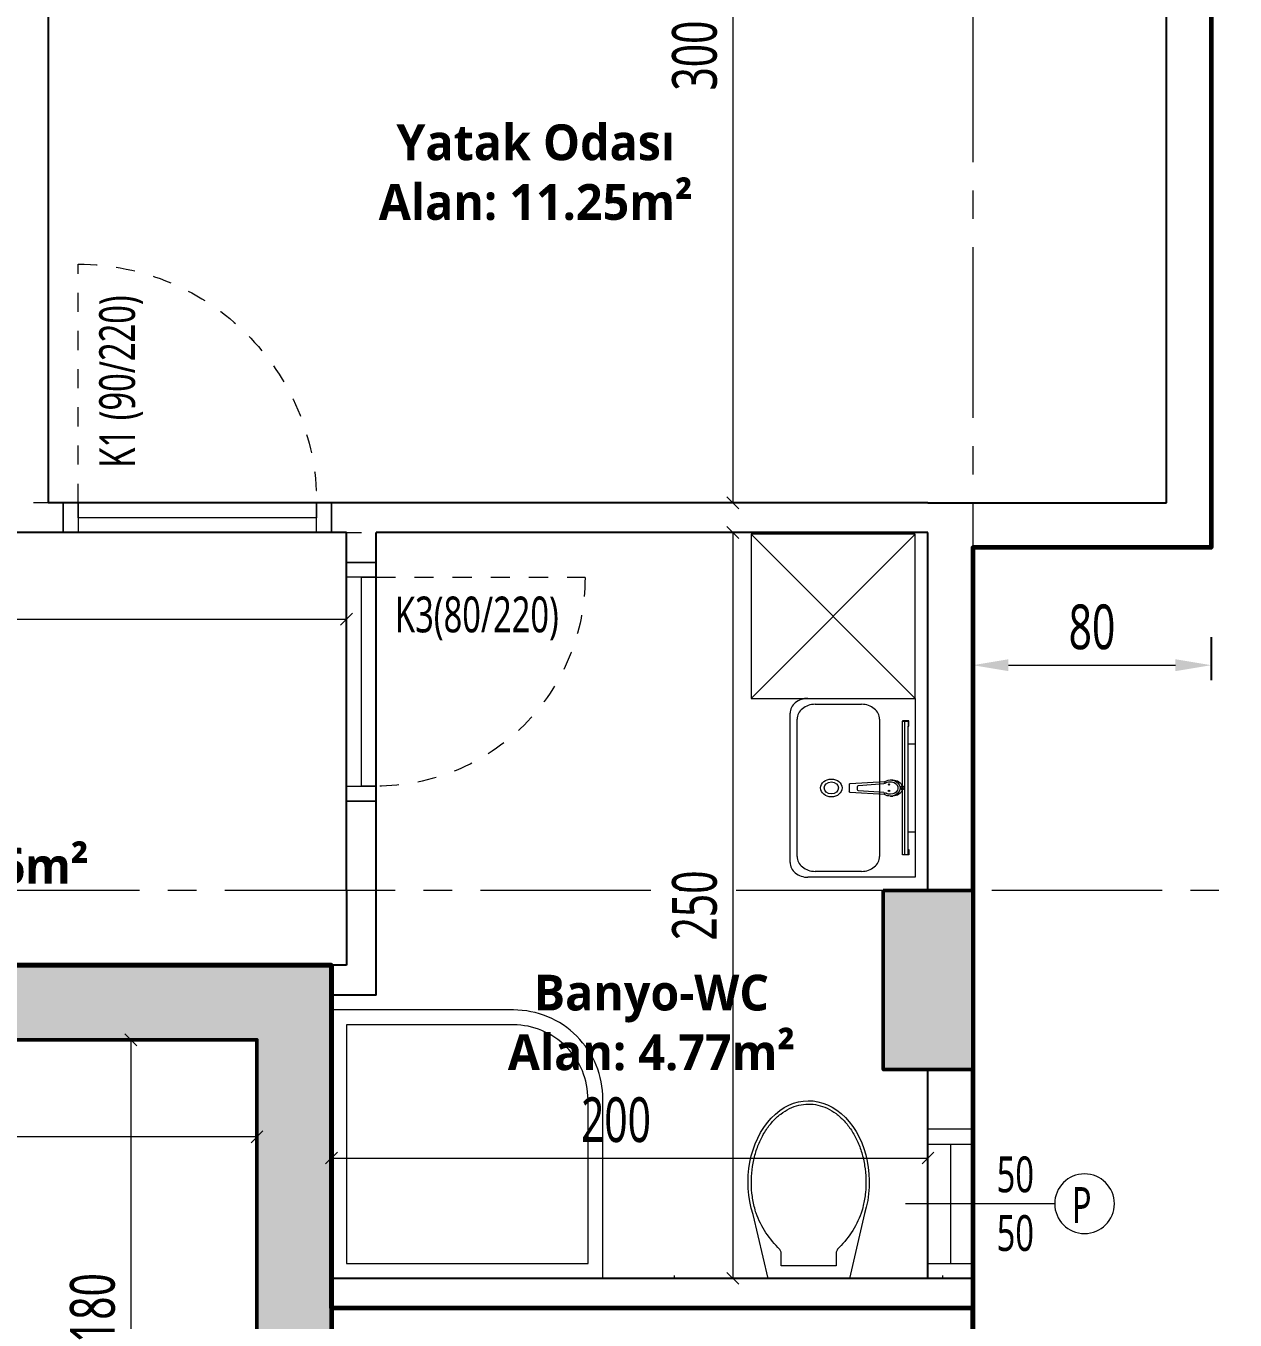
# Model space of a CAD drawing. Header units: metres. Extents: x 14968 to 56958, y -40276 to -31129.
# Drawn here: x 34019.2 to 34424.7, y -35813.9 to -35380 of the extents above; entities that cross this region are included whole.
import ezdxf
from ezdxf.enums import TextEntityAlignment as Align

# ---------------------------------------------------------------- set-up
doc = ezdxf.new("R2010")
doc.units = ezdxf.units.M
doc.linetypes.add('CENTER2', pattern=[28.575, 19.05, -3.175, 3.175, -3.175])
doc.linetypes.add('JIS_02_1.2', pattern=[64.008, 32.004, -32.004])
doc.layers.get('0').update_dxf_attribs({"lineweight": 13})
doc.layers.get('Defpoints').update_dxf_attribs({"lineweight": 9})
doc.layers.add('A AKS', color=7, linetype='CENTER2', lineweight=9, true_color=0x848484)
doc.layers.add('A ALAN BRÜT', color=5, linetype='Continuous', lineweight=60, plot=False)
doc.layers.add('A ALAN NET', color=140, linetype='Continuous', lineweight=13, plot=False)
for name, color, linetype, lineweight in [('A DUVAR', 7, 'Continuous', 25), ('A KAPI', 11, 'Continuous', 13), ('A KOLON', 1, 'Continuous', 50), ('A KOLON TARAMA', 1, 'Continuous', 15), ('A PENCERE', 140, 'Continuous', 9), ('A TEFRİŞ', 252, 'Continuous', 13), ('A YAZI', 7, 'Continuous', 13), ('A ÖLÇÜ DIŞ', 31, 'Continuous', 13), ('A ÖLÇÜ İÇ', 31, 'Continuous', 13), ('A ÖLÇÜ İÇ YATAY', 2, 'Continuous', 9)]:
    doc.layers.add(name, color=color, linetype=linetype, lineweight=lineweight)
doc.styles.add('HİB Segoe Semibold', font='')
doc.styles.add('HİB Segoe Semilight .7', font='segoeuisl.ttf', dxfattribs={"width": 0.7})
doc.styles.add('HİB Segoe Semilight .95', font='segoeuisl.ttf', dxfattribs={"width": 0.9})
doc.styles.get('HİB Segoe Semibold').set_extended_font_data('Segoe UI Semibold')
doc.dimstyles.new('HİB DIŞ', dxfattribs={"dimtxt": 15, "dimasz": 12, "dimexe": 5, "dimexo": 30, "dimgap": 5, "dimtad": 1, "dimdec": 0, "dimzin": 0, "dimdsep": 46, "dimtxsty": 'HİB Segoe Semilight .7', "dimcen": 0.09, "dimclrd": 256, "dimclre": 256, "dimclrt": 256, "dimadec": 0, "dimazin": 0, "dimtfac": 1, "dimtdec": 4, "dimtix": 1, "dimtmove": 0, "dimatfit": 3, "dimfxl": 15, "dimfxlon": 1, "dimtvp": 1, "dimtolj": 1, "dimtzin": 0, "dimlwd": -1, "dimlwe": -3, "dimarcsym": 0})
doc.dimstyles.new('HİB İÇ', dxfattribs={"dimtxt": 15, "dimasz": 18, "dimexe": 3, "dimexo": 10, "dimgap": 5, "dimtad": 1, "dimdec": 0, "dimzin": 0, "dimdsep": 46, "dimtxsty": 'HİB Segoe Semilight .7', "dimblk": 'NONE', "dimblk1": 'NONE', "dimblk2": 'NONE', "dimtsz": 2, "dimcen": 0.09, "dimclrd": 256, "dimclre": 256, "dimclrt": 256, "dimadec": 0, "dimazin": 0, "dimtfac": 1, "dimtdec": 4, "dimtix": 1, "dimtofl": 0, "dimtmove": 0, "dimatfit": 3, "dimfxl": 10, "dimfxlon": 1, "dimtvp": 1, "dimtolj": 1, "dimtzin": 0, "dimlwd": -1, "dimlwe": -3, "dimarcsym": 0})

# ---------------------------------------------------------------- blocks, each defined once
blk = doc.blocks.new('*D113')
at = {"layer": 'A ÖLÇÜ DIŞ', "lineweight": -3, "ltscale": 0.5}
for p, q in [((34567.4, -35669.94), (34587.4, -35669.94)), ((34567.4, -35949.94), (34587.4, -35949.94))]:
    blk.add_line(p, q, dxfattribs=at)
at = {"layer": 'A ÖLÇÜ DIŞ', "ltscale": 0.5}
blk.add_line((34582.4, -35937.94), (34582.4, -35681.94), dxfattribs=at)
at = {"layer": 'A ÖLÇÜ DIŞ'}
for points in [[(34584.4, -35681.94), (34580.4, -35681.94), (34582.4, -35669.94)], [(34580.4, -35937.94), (34584.4, -35937.94), (34582.4, -35949.94)]]:
    blk.add_solid(points, dxfattribs=at)
at = {"layer": 'Defpoints', "color": 0}
for p in [(34354.5, -35669.94), (34582.4, -35669.94), (34368.26, -35949.94)]:
    blk.add_point(p, dxfattribs=at)
at = {"layer": 'A ÖLÇÜ DIŞ', "ltscale": 0.5, "insert": (34569.65, -35809.94), "char_height": 15, "attachment_point": 5, "rotation": 90, "style": 'HİB Segoe Semilight .7'}
blk.add_mtext('\\A1;280', dxfattribs=at)
blk = doc.blocks.new('*D108')
at = {"layer": 'A ÖLÇÜ DIŞ', "lineweight": -3, "ltscale": 0.5}
for p, q in [((34529.4, -35554.94), (34549.4, -35554.94)), ((34529.4, -36064.94), (34549.4, -36064.94))]:
    blk.add_line(p, q, dxfattribs=at)
at = {"layer": 'A ÖLÇÜ DIŞ', "ltscale": 0.5}
blk.add_line((34544.4, -36052.94), (34544.4, -35566.94), dxfattribs=at)
at = {"layer": 'A ÖLÇÜ DIŞ'}
for points in [[(34546.4, -35566.94), (34542.4, -35566.94), (34544.4, -35554.94)], [(34542.4, -36052.94), (34546.4, -36052.94), (34544.4, -36064.94)]]:
    blk.add_solid(points, dxfattribs=at)
at = {"layer": 'Defpoints', "color": 0}
for p in [(34416.7, -35554.94), (34544.4, -35554.94), (34416.7, -36064.94)]:
    blk.add_point(p, dxfattribs=at)
at = {"layer": 'A ÖLÇÜ DIŞ', "ltscale": 0.5, "insert": (34531.61, -35809.94), "char_height": 15, "attachment_point": 5, "rotation": 90, "style": 'HİB Segoe Semilight .7'}
blk.add_mtext('\\A1;510', dxfattribs=at)
blk = doc.blocks.new('*D114')
at = {"layer": 'A ÖLÇÜ DIŞ', "lineweight": -3, "ltscale": 0.5}
for p, q in [((34559.59, -35224.94), (34577.4, -35224.94)), ((34567.4, -35669.94), (34587.4, -35669.94))]:
    blk.add_line(p, q, dxfattribs=at)
at = {"layer": 'A ÖLÇÜ DIŞ', "ltscale": 0.5}
blk.add_line((34582.4, -35657.94), (34582.4, -35236.94), dxfattribs=at)
at = {"layer": 'A ÖLÇÜ DIŞ'}
for points in [[(34584.4, -35236.94), (34580.4, -35236.94), (34582.4, -35224.94)], [(34580.4, -35657.94), (34584.4, -35657.94), (34582.4, -35669.94)]]:
    blk.add_solid(points, dxfattribs=at)
at = {"layer": 'Defpoints', "color": 0}
for p in [(34582.4, -35224.94), (34589.59, -35224.94), (34354.5, -35669.94)]:
    blk.add_point(p, dxfattribs=at)
at = {"layer": 'A ÖLÇÜ DIŞ', "ltscale": 0.5, "insert": (34569.77, -35447.44), "char_height": 15, "attachment_point": 5, "rotation": 90, "style": 'HİB Segoe Semilight .7'}
blk.add_mtext('\\A1;445', dxfattribs=at)
blk = doc.blocks.new('*D109')
at = {"layer": 'A ÖLÇÜ DIŞ', "lineweight": -3, "ltscale": 0.5}
for p, q in [((34529.4, -35224.94), (34549.4, -35224.94)), ((34529.4, -35554.94), (34549.4, -35554.94))]:
    blk.add_line(p, q, dxfattribs=at)
at = {"layer": 'A ÖLÇÜ DIŞ', "ltscale": 0.5}
blk.add_line((34544.4, -35542.94), (34544.4, -35236.94), dxfattribs=at)
at = {"layer": 'A ÖLÇÜ DIŞ'}
for points in [[(34546.4, -35236.94), (34542.4, -35236.94), (34544.4, -35224.94)], [(34542.4, -35542.94), (34546.4, -35542.94), (34544.4, -35554.94)]]:
    blk.add_solid(points, dxfattribs=at)
at = {"layer": 'Defpoints', "color": 0}
for p in [(34416.7, -35224.94), (34544.4, -35224.94), (34416.7, -35554.94)]:
    blk.add_point(p, dxfattribs=at)
at = {"layer": 'A ÖLÇÜ DIŞ', "ltscale": 0.5, "insert": (34531.64, -35389.94), "char_height": 15, "attachment_point": 5, "rotation": 90, "style": 'HİB Segoe Semilight .7'}
blk.add_mtext('\\A1;330', dxfattribs=at)
blk = doc.blocks.new('*D104')
at = {"layer": 'A ÖLÇÜ DIŞ', "lineweight": -3, "ltscale": 0.5}
for p, q in [((34492.9, -35224.94), (34512.9, -35224.94)), ((34492.9, -35554.94), (34512.9, -35554.94))]:
    blk.add_line(p, q, dxfattribs=at)
at = {"layer": 'A ÖLÇÜ DIŞ', "ltscale": 0.5}
blk.add_line((34507.9, -35542.94), (34507.9, -35236.94), dxfattribs=at)
at = {"layer": 'A ÖLÇÜ DIŞ'}
for points in [[(34509.9, -35236.94), (34505.9, -35236.94), (34507.9, -35224.94)], [(34505.9, -35542.94), (34509.9, -35542.94), (34507.9, -35554.94)]]:
    blk.add_solid(points, dxfattribs=at)
at = {"layer": 'Defpoints', "color": 0}
for p in [(34416.7, -35224.94), (34507.9, -35224.94), (34416.7, -35554.94)]:
    blk.add_point(p, dxfattribs=at)
at = {"layer": 'A ÖLÇÜ DIŞ', "ltscale": 0.5, "insert": (34495.14, -35389.94), "char_height": 15, "attachment_point": 5, "rotation": 90, "style": 'HİB Segoe Semilight .7'}
blk.add_mtext('\\A1;330', dxfattribs=at)
blk = doc.blocks.new('A LAVABO')
at = {"color": 0, "linetype": 'ByBlock'}
for p, q in [((-9.4, 12.26), (-11.2, 12.26)), ((-11.2, 12.26), (-11.2, 10.46)), ((-11, 12.06), (-9.4, 12.06)), ((-11, 10.46), (-11, 12.06)), ((-11, 11.06, 0), (33.6, 11.06)), ((-9.4, 12.06), (-9.4, 12.26)), ((33.6, 12.06), (-9.4, 12.06, 0)), ((-3.5, 12.06, 0), (-3.5, 14.06, 0)), ((26.1, 12.06, 0), (26.1, 14.06, 0)), ((32, 12.06), (32, 12.26)), ((32, 12.26), (33.8, 12.26)), ((33.6, 12.06), (32, 12.06)), ((33.6, 10.46), (33.6, 12.06)), ((33.8, 12.26), (33.8, 10.46)), ((-11.2, 10.46), (-11, 10.46)), ((33.6, 10.46), (-11, 10.46)), ((8.66, 7.1), (8.66, 7.75)), ((14.07, 7.1), (14.07, 7.76)), ((33.8, 10.46), (33.6, 10.46)), ((9.18, 5.51), (9.83, 5.51)), ((9.82, -4.1), (9.18, 5.51)), ((10.5, -1.81), (9.89, 5.24)), ((12.89, 5.31), (12.25, -1.82)), ((13.53, 5.47), (12.82, -4.1)), ((13.53, 5.47), (12.91, 5.47)), ((11.95, -2.09), (10.8, -2.09)), ((10.12, -4.38), (12.52, -4.38))]:
    blk.add_line(p, q, dxfattribs=at)
at = {"color": 0, "linetype": 'ByBlock', "elevation": 0}
for points in [[(-18.7, 14.06), (41.3, 14.06), (41.3, -15.94, -0.414214), (36.3, -20.94), (-13.7, -20.94, -0.414214), (-18.7, -15.94)], [(-16.7, -0.94, -0.414214), (-11.7, 4.06), (34.3, 4.06, -0.414214), (39.3, -0.94), (39.3, -13.94, -0.414214), (34.3, -18.94), (-11.7, -18.94, -0.414214), (-16.7, -13.94)]]:
    blk.add_lwpolyline(points, format="xyb", close=True, dxfattribs=at)
blk.add_lwpolyline([(-3.5, 14.06), (26.1, 14.06)], dxfattribs=at)
at = {"color": 0, "linetype": 'ByBlock'}
for centre, radius in [((11.3, 10.46), 0.591), ((11.3, 10.46), 0.471), ((10.17, 6.73), 0.211), ((12.34, 6.7), 0.211), ((11.34, -9.39), 3), ((11.34, -9.39), 2)]:
    blk.add_circle(centre, radius, dxfattribs=at)
for points in [[(9.18, 5.51), (8.3, 6.72), (8.57, 8.41), (9.78, 9.28), (10.99, 10.16), (12.68, 9.89), (13.56, 8.68), (14.25, 7.72), (14.24, 6.42), (13.53, 5.47)], [(9.66, 5.85), (8.97, 6.79), (9.17, 8.11), (10.11, 8.8), (11.05, 9.49), (12.37, 9.29), (13.06, 8.35), (13.6, 7.62), (13.61, 6.63), (13.1, 5.89)]]:
    blk.add_open_spline(points, degree=3, knots=[0, 0, 0, 0, 1, 1, 1, 2, 2, 2, 3, 3, 3, 3], dxfattribs=at)
for points in [[(8.66, 7.75), (8.66, 9), (9.51, 10.08), (10.72, 10.38)], [(11.89, 10.41), (13.16, 10.15), (14.08, 9.04), (14.07, 7.74)], [(9.66, 5.85), (9.79, 5.67), (9.87, 5.46), (9.89, 5.24)], [(12.89, 5.31), (12.9, 5.52), (12.98, 5.72), (13.1, 5.89)], [(10.8, -2.09), (10.64, -2.09), (10.51, -1.97), (10.5, -1.81)], [(12.25, -1.82), (12.23, -1.97), (12.1, -2.09), (11.95, -2.09)], [(10.12, -4.38), (9.96, -4.38), (9.83, -4.26), (9.82, -4.1)], [(12.82, -4.1), (12.81, -4.26), (12.68, -4.38), (12.52, -4.38)]]:
    blk.add_open_spline(points, degree=3, dxfattribs=at)
blk = doc.blocks.new('*D485')
at = {"layer": 'A ÖLÇÜ İÇ', "ltscale": 0.5}
for p, q in [((34258.24, -35551.89), (34254.24, -35547.89)), ((34256.24, -35549.89), (34256.24, -35799.94)), ((34254.24, -35797.94), (34258.24, -35801.94))]:
    blk.add_line(p, q, dxfattribs=at)
at = {"layer": 'A ÖLÇÜ İÇ', "lineweight": -3, "ltscale": 0.5}
for p, q in [((34266.24, -35549.89), (34253.24, -35549.89)), ((34266.24, -35799.94), (34253.24, -35799.94))]:
    blk.add_line(p, q, dxfattribs=at)
at = {"layer": 'Defpoints', "color": 0}
for p in [(34321.7, -35549.89), (34256.24, -35799.94), (34321.7, -35799.94)]:
    blk.add_point(p, dxfattribs=at)
at = {"layer": 'A ÖLÇÜ İÇ', "ltscale": 0.5, "insert": (34243.49, -35674.91), "char_height": 15, "attachment_point": 5, "rotation": 90, "style": 'HİB Segoe Semilight .7'}
blk.add_mtext('\\A1;250', dxfattribs=at)
blk = doc.blocks.new('_None')
blk = doc.blocks.new('A KLOZET')
at = {"color": 0}
for p, q in [((4.51, 17.13), (4.51, 16.13)), ((35.86, 17.13), (30.85, -4.25)), ((63.15, 17.13), (35.86, 17.13)), ((68.25, -4.6), (63.15, 17.13)), ((94.51, 17.13), (94.51, 16.13)), ((58.71, 12.88), (40.22, 12.88)), ((40.22, 12.88), (40.22, 8.3)), ((58.71, 8.3), (58.71, 12.88)), ((39.86, 7.44), (39.85, 7.43)), ((40.22, 8.3), (39.86, 7.44)), ((59.14, 7.44), (58.71, 8.3)), ((59.13, 7.43), (59.14, 7.44))]:
    blk.add_line(p, q, dxfattribs=at)
for centre, start, end in [((62.17, -15.98), 133.6318, 159.5865), ((36.77, -15.98), 20.4135, 46.3682)]:
    blk.add_arc(centre, 32.34, start, end, dxfattribs=at)
blk.add_ellipse((49.49, -15.14), major_axis=(0, -27.28), ratio=0.74463, start_param=4.302209, end_param=8.249905, dxfattribs=at)
blk.add_open_spline([(31.86, -4.7), (31.66, -5.38), (31.43, -6.19), (30.89, -8.43), (30.64, -9.9), (30.32, -12.88), (30.26, -14.39), (30.32, -17.4), (30.45, -18.9), (30.89, -21.85), (31.21, -23.3), (32.02, -26.1), (32.51, -27.45), (33.66, -30.01), (34.31, -31.23), (35.76, -33.48), (36.56, -34.52), (38.26, -36.4), (39.16, -37.24), (41.06, -38.69), (42.05, -39.3), (44.09, -40.29), (45.13, -40.67), (47.25, -41.17), (48.32, -41.3), (50.46, -41.32), (51.53, -41.2), (53.65, -40.73), (54.7, -40.37), (56.74, -39.41), (57.74, -38.81), (59.64, -37.39), (60.56, -36.56), (62.27, -34.71), (63.07, -33.68), (64.54, -31.45), (65.2, -30.24), (66.37, -27.7), (66.87, -26.35), (67.7, -23.57), (68.03, -22.12), (68.5, -19.18), (68.64, -17.68), (68.72, -14.67), (68.67, -13.16), (68.38, -10.18), (68.14, -8.7), (67.62, -6.48), (67.41, -5.71), (67.12, -4.7)], degree=3, knots=[4.302209, 4.302209, 4.302209, 4.302209, 4.399567, 4.399567, 4.570324, 4.570324, 4.741082, 4.741082, 4.91184, 4.91184, 5.082597, 5.082597, 5.253355, 5.253355, 5.424112, 5.424112, 5.59487, 5.59487, 5.765627, 5.765627, 5.936385, 5.936385, 6.107142, 6.107142, 6.2779, 6.2779, 6.448657, 6.448657, 6.619415, 6.619415, 6.790172, 6.790172, 6.96093, 6.96093, 7.131688, 7.131688, 7.302445, 7.302445, 7.473203, 7.473203, 7.64396, 7.64396, 7.814718, 7.814718, 7.985475, 7.985475, 8.156233, 8.156233, 8.249905, 8.249905, 8.249905, 8.249905], dxfattribs=at)
blk = doc.blocks.new('*D499')
at = {"layer": 'A ÖLÇÜ İÇ', "lineweight": -3, "ltscale": 0.5}
for p, q in [((34121.7, -35769.59), (34121.7, -35756.59)), ((34321.7, -35769.59), (34321.7, -35756.59))]:
    blk.add_line(p, q, dxfattribs=at)
at = {"layer": 'A ÖLÇÜ İÇ', "ltscale": 0.5}
for p, q in [((34123.7, -35757.59), (34119.7, -35761.59)), ((34121.7, -35759.59), (34321.7, -35759.59)), ((34319.7, -35761.59), (34323.7, -35757.59))]:
    blk.add_line(p, q, dxfattribs=at)
at = {"layer": 'Defpoints', "color": 0}
for p in [(34321.7, -35759.59), (34121.7, -35799.94), (34321.7, -35799.94)]:
    blk.add_point(p, dxfattribs=at)
at = {"layer": 'A ÖLÇÜ İÇ', "ltscale": 0.5, "insert": (34217.08, -35746.84), "char_height": 15, "attachment_point": 5, "style": 'HİB Segoe Semilight .7'}
blk.add_mtext('\\A1;200', dxfattribs=at)
blk = doc.blocks.new('A KAPI 70X10')
at = {"layer": 'A KAPI', "ltscale": 100}
for p, q in [((-6, 85), (-6, 75)), ((4, 85), (4, 75)), ((-6, 75), (4, 75)), ((4, -5), (-6, -5)), ((-6, -15), (-6, -5)), ((4, -15), (4, -5))]:
    blk.add_line(p, q, dxfattribs=at)
at = {"layer": 'A KAPI', "linetype": 'JIS_02_1.2', "ltscale": 0.2}
blk.add_line((4, 0), (74, 0), dxfattribs=at)
at = {"layer": 'A KAPI', "ltscale": 100}
for points in [[(4, 70), (4, 75), (-6, 75), (-6, 70)], [(-1, 0), (4, 0), (4, 70), (-1, 70)], [(4, -5), (4, 0), (-6, 0), (-6, -5)]]:
    blk.add_lwpolyline(points, close=True, dxfattribs=at)
at = {"layer": 'A KAPI', "linetype": 'JIS_02_1.2', "ltscale": 0.2}
blk.add_arc((4.17, 0.17), 69.83, 359.8617, 90.1383, dxfattribs=at)
at = {"layer": 'A KAPI', "style": 'HİB Segoe Semilight .7', "width": 0.7}
blk.add_attdef('KAPI_NO', (14.73, 8.98), '', height=12, dxfattribs=at)
blk = doc.blocks.new('*D483')
at = {"layer": 'A ÖLÇÜ İÇ', "lineweight": -3, "ltscale": 0.5}
for p, q in [((34266.24, -35239.94), (34253.24, -35239.94)), ((34266.24, -35539.94), (34253.24, -35539.94))]:
    blk.add_line(p, q, dxfattribs=at)
at = {"layer": 'A ÖLÇÜ İÇ', "ltscale": 0.5}
for p, q in [((34258.24, -35241.94), (34254.24, -35237.94)), ((34256.24, -35239.94), (34256.24, -35539.94)), ((34254.24, -35537.94), (34258.24, -35541.94))]:
    blk.add_line(p, q, dxfattribs=at)
at = {"layer": 'Defpoints', "color": 0}
for p in [(34335.74, -35239.94), (34256.24, -35539.94), (34336.7, -35539.94)]:
    blk.add_point(p, dxfattribs=at)
at = {"layer": 'A ÖLÇÜ İÇ', "ltscale": 0.5, "insert": (34243.49, -35389.94), "char_height": 15, "attachment_point": 5, "rotation": 90, "style": 'HİB Segoe Semilight .7'}
blk.add_mtext('\\A1;300', dxfattribs=at)
blk = doc.blocks.new('KAPI 90X10')
at = {"layer": 'A KAPI', "linetype": 'JIS_02_1.2', "ltscale": 0.2}
blk.add_line((85, 10.03), (85, 90.03), dxfattribs=at)
at = {"layer": 'A KAPI'}
for p, q in [((0, 10.03), (-10, 10.03)), ((0, 0.03), (0, 10.03)), ((90, 10.03), (90, 0.03)), ((90, 10.03), (100, 10.03)), ((0, 0.03), (-10, 0.03)), ((90, 0.03), (100, 0.03))]:
    blk.add_line(p, q, dxfattribs=at)
for points in [[(5, 10.03), (0, 10.03), (0, 0.03), (5, 0.03)], [(85, 5.03), (85, 10.03), (5, 10.03), (5, 5.03)], [(90, 10.03), (85, 10.03), (85, 0.03), (90, 0.03)]]:
    blk.add_lwpolyline(points, close=True, dxfattribs=at)
at = {"layer": 'A KAPI', "linetype": 'JIS_02_1.2', "ltscale": 0.2}
blk.add_arc((85, 10.03), 80, 90, 180, dxfattribs=at)
at = {"layer": 'A KAPI', "style": 'HİB Segoe Semilight .7', "width": 0.7}
blk.add_attdef('KAPI_NO', (76.63, 23.8), '', height=12, rotation=90, dxfattribs=at)
blk = doc.blocks.new('PEN 65LİK')
at = {"layer": 'A PENCERE'}
for p, q in [((-15, -25), (-15, 25)), ((-15, 25), (0, 25)), ((0, 25), (0, -25)), ((-7.5, 20), (-7.5, -20)), ((0, -25), (-15, -25))]:
    blk.add_line(p, q, dxfattribs=at)
at = {"layer": 'A PENCERE', "color": 7}
blk.add_line((-42.5, 0), (7.5, 0), dxfattribs=at)
at = {"layer": 'A PENCERE'}
for points in [[(0, 25), (0, 20), (-15, 20), (-15, 25)], [(0, -25), (0, -20), (-15, -20), (-15, -25)]]:
    blk.add_lwpolyline(points, close=True, dxfattribs=at)
at = {"layer": 'A PENCERE', "color": 7}
blk.add_circle((-52.5, 0), 10, dxfattribs=at)
at = {"layer": 'A PENCERE', "color": 7, "style": 'HİB Segoe Semilight .95', "width": 0.7}
for tag, p in [('GEN', (-29.3, 3.83)), ('P', (-51.54, -6.42)), ('YÜK', (-29.3, -15.83))]:
    blk.add_attdef(tag, text='', height=12, dxfattribs=at).set_placement(p, align=Align.CENTER)
blk = doc.blocks.new('*D152')
at = {"layer": 'A ÖLÇÜ DIŞ', "lineweight": -3, "ltscale": 0.5}
for p, q in [((34492.9, -35554.94), (34512.9, -35554.94)), ((34492.9, -35749.91), (34512.9, -35749.91))]:
    blk.add_line(p, q, dxfattribs=at)
at = {"layer": 'A ÖLÇÜ DIŞ', "ltscale": 0.5}
blk.add_line((34507.9, -35737.91), (34507.9, -35566.94), dxfattribs=at)
at = {"layer": 'A ÖLÇÜ DIŞ'}
for points in [[(34509.9, -35566.94), (34505.9, -35566.94), (34507.9, -35554.94)], [(34505.9, -35737.91), (34509.9, -35737.91), (34507.9, -35749.91)]]:
    blk.add_solid(points, dxfattribs=at)
at = {"layer": 'Defpoints', "color": 0}
for p in [(34416.7, -35554.94), (34507.9, -35554.94), (34336.7, -35749.91)]:
    blk.add_point(p, dxfattribs=at)
at = {"layer": 'A ÖLÇÜ DIŞ', "ltscale": 0.5, "insert": (34495.1, -35652.42), "char_height": 15, "attachment_point": 5, "rotation": 90, "style": 'HİB Segoe Semilight .7'}
blk.add_mtext('\\A1;195', dxfattribs=at)
blk = doc.blocks.new('*D151')
at = {"layer": 'A ÖLÇÜ DIŞ', "lineweight": -3, "ltscale": 0.5}
for p, q in [((34492.9, -35749.91), (34512.9, -35749.91)), ((34492.9, -35799.94), (34512.9, -35799.94))]:
    blk.add_line(p, q, dxfattribs=at)
at = {"layer": 'A ÖLÇÜ DIŞ', "ltscale": 0.5}
blk.add_line((34507.9, -35787.94), (34507.9, -35761.91), dxfattribs=at)
at = {"layer": 'A ÖLÇÜ DIŞ'}
for points in [[(34509.9, -35761.91), (34505.9, -35761.91), (34507.9, -35749.91)], [(34505.9, -35787.94), (34509.9, -35787.94), (34507.9, -35799.94)]]:
    blk.add_solid(points, dxfattribs=at)
at = {"layer": 'Defpoints', "color": 0}
for p in [(34336.7, -35749.91), (34507.9, -35749.91), (34336.7, -35799.94)]:
    blk.add_point(p, dxfattribs=at)
at = {"layer": 'A ÖLÇÜ DIŞ', "ltscale": 0.5, "insert": (34495.15, -35774.92), "char_height": 15, "attachment_point": 5, "rotation": 90, "style": 'HİB Segoe Semilight .7'}
blk.add_mtext('\\A1;50', dxfattribs=at)
blk = doc.blocks.new('*D103')
at = {"layer": 'A ÖLÇÜ DIŞ', "lineweight": -3, "ltscale": 0.5}
for p, q in [((34492.9, -35799.94), (34512.9, -35799.94)), ((34492.9, -35819.94), (34512.9, -35819.94))]:
    blk.add_line(p, q, dxfattribs=at)
at = {"layer": 'A ÖLÇÜ DIŞ', "ltscale": 0.5}
blk.add_line((34507.9, -35819.94), (34507.9, -35799.94), dxfattribs=at)
at = {"layer": 'Defpoints', "color": 0}
for p in [(34336.7, -35799.94), (34507.9, -35799.94), (34336.7, -35819.94)]:
    blk.add_point(p, dxfattribs=at)
at = {"layer": 'A ÖLÇÜ DIŞ', "ltscale": 0.5, "insert": (34495.15, -35809.94), "char_height": 15, "attachment_point": 5, "rotation": 90, "style": 'HİB Segoe Semilight .7'}
blk.add_mtext('\\A1;20', dxfattribs=at)
blk = doc.blocks.new('*D116')
at = {"layer": 'A ÖLÇÜ DIŞ', "lineweight": -3, "ltscale": 0.5}
for p, q in [((34602.4, -35174.94), (34622.4, -35174.94)), ((34602.4, -36444.94), (34622.4, -36444.94))]:
    blk.add_line(p, q, dxfattribs=at)
at = {"layer": 'A ÖLÇÜ DIŞ', "ltscale": 0.5}
blk.add_line((34617.4, -36432.94), (34617.4, -35186.94), dxfattribs=at)
at = {"layer": 'A ÖLÇÜ DIŞ'}
for points in [[(34619.4, -35186.94), (34615.4, -35186.94), (34617.4, -35174.94)], [(34615.4, -36432.94), (34619.4, -36432.94), (34617.4, -36444.94)]]:
    blk.add_solid(points, dxfattribs=at)
at = {"layer": 'Defpoints', "color": 0}
for p in [(33746.7, -35174.94), (34617.4, -35174.94), (33746.7, -36444.94)]:
    blk.add_point(p, dxfattribs=at)
at = {"layer": 'A ÖLÇÜ DIŞ', "ltscale": 0.5, "insert": (34604.61, -35809.94), "char_height": 15, "attachment_point": 5, "rotation": 90, "style": 'HİB Segoe Semilight .7'}
blk.add_mtext('\\A1;1270', dxfattribs=at)
blk = doc.blocks.new('*D1644')
at = {"layer": 'A ÖLÇÜ İÇ', "ltscale": 0.5}
for p, q in [((33728.7, -35576.93), (33724.7, -35580.93)), ((33726.7, -35578.93), (34126.7, -35578.93)), ((34124.7, -35580.93), (34128.7, -35576.93))]:
    blk.add_line(p, q, dxfattribs=at)
at = {"layer": 'A ÖLÇÜ İÇ', "lineweight": -3, "ltscale": 0.5}
for p, q in [((33726.7, -35588.93), (33726.7, -35575.93)), ((34126.7, -35588.93), (34126.7, -35575.93))]:
    blk.add_line(p, q, dxfattribs=at)
at = {"layer": 'Defpoints', "color": 0}
for p in [(34126.7, -35578.93), (33726.7, -35681.5), (34126.7, -35681.5)]:
    blk.add_point(p, dxfattribs=at)
at = {"layer": 'A ÖLÇÜ İÇ', "ltscale": 0.5, "insert": (33926.7, -35566.18), "char_height": 15, "attachment_point": 5, "style": 'HİB Segoe Semilight .7'}
blk.add_mtext('\\A1;400', dxfattribs=at)
blk = doc.blocks.new('*D1844')
at = {"layer": 'A ÖLÇÜ DIŞ', "lineweight": -3, "ltscale": 0.5}
for p, q in [((34336.7, -35584.94), (34336.7, -35599.35)), ((34416.7, -35584.94), (34416.7, -35599.35))]:
    blk.add_line(p, q, dxfattribs=at)
at = {"layer": 'A ÖLÇÜ DIŞ', "ltscale": 0.5}
blk.add_line((34348.7, -35594.35), (34404.7, -35594.35), dxfattribs=at)
at = {"layer": 'A ÖLÇÜ DIŞ'}
for points in [[(34348.7, -35592.35), (34348.7, -35596.35), (34336.7, -35594.35)], [(34404.7, -35596.35), (34404.7, -35592.35), (34416.7, -35594.35)]]:
    blk.add_solid(points, dxfattribs=at)
at = {"layer": 'Defpoints', "color": 0}
for p in [(34336.7, -35554.94), (34416.7, -35554.94), (34416.7, -35594.35)]:
    blk.add_point(p, dxfattribs=at)
at = {"layer": 'A ÖLÇÜ DIŞ', "ltscale": 0.5, "insert": (34376.7, -35581.6), "char_height": 15, "attachment_point": 5, "style": 'HİB Segoe Semilight .7'}
blk.add_mtext('\\A1;80', dxfattribs=at)
blk = doc.blocks.new('AKS YENİ')
at = {"layer": 'A AKS', "ltscale": 3}
for p, q in [((1160, 285.07), (1160, -1455.07)), ((1480.7, -445), (-235.7, -445))]:
    blk.add_line(p, q, dxfattribs=at)
blk = doc.blocks.new('KOLON YENİ')
at = {"layer": 'A KOLON TARAMA', "ltscale": 100, "transparency": 33554687}
h = blk.add_hatch(dxfattribs=at)
h.set_pattern_fill('ANSI33-METRIC', color=256)
h.set_pattern_definition([(45, (250, -735), (-4.49013, 4.49013), []), (45, (254.49, -735), (-4.49013, 4.49013), [3.175, -1.5875])])
h.paths.add_polyline_path([(695, -725), (725, -725), (725, -699.99), (945, -700), (945, -470), (725, -470), (725, -445), (695, -445), (695, -495.01), (920, -495), (920, -674.95), (695, -674.94)])
h.paths.add_polyline_path([(250, -475), (310, -475), (310, -445), (250, -445)])
h.paths.add_polyline_path([(250, -695), (310, -695), (310, -725), (250, -725)])
at = {"layer": 'A KOLON', "ltscale": 0.5}
blk.add_lwpolyline([(695, -725), (725, -725), (725, -700), (945, -700), (945, -470), (725, -470), (725, -445), (695, -445), (695, -495), (920, -495), (920, -674.95), (695, -674.95)], close=True, dxfattribs=at)
at = {"ltscale": 0.5}
blk.add_wipeout([(1130, -505), (1160, -505), (1160, -445), (1130, -445)], dxfattribs=at).dxf.layer = 'A KOLON'
at = {"layer": 'A KOLON TARAMA', "ltscale": 100, "transparency": 33554687}
h = blk.add_hatch(dxfattribs=at)
h.set_pattern_fill('ANSI33-METRIC', color=256)
h.set_pattern_definition([(45, (-1e-11, -1170), (-4.490128, 4.490128), []), (45, (4.49, -1170), (-4.490128, 4.490128), [3.175, -1.5875])])
h.paths.add_polyline_path([(1160, -30), (1160, 0), (1100, 0), (1100, -30)])
h.paths.add_polyline_path([(0, -60), (30, -60), (30, 0), (0, 0)])
h.paths.add_polyline_path([(540, -60), (570, -60), (570, 0), (540, 0)])
h.paths.add_polyline_path([(1130, -445), (1160, -445), (1160, -505), (1130, -505)])
at = {"layer": 'A KOLON', "ltscale": 100}
blk.add_lwpolyline([(1130, -445), (1160, -445), (1160, -505), (1130, -505)], close=True, dxfattribs=at)
blk = doc.blocks.new('*D2402')
at = {"layer": 'A ÖLÇÜ İÇ', "ltscale": 0.5}
for p, q in [((472, 209.47), (468, 205.47)), ((668, 205.47), (672, 209.47)), ((670, 207.47), (470, 207.47))]:
    blk.add_line(p, q, dxfattribs=at)
at = {"layer": 'A ÖLÇÜ İÇ', "lineweight": -3, "ltscale": 0.5}
for p, q in [((470, 197.47), (470, 210.47)), ((670, 197.47), (670, 210.47))]:
    blk.add_line(p, q, dxfattribs=at)
at = {"layer": 'Defpoints', "color": 0}
for p in [(470, 207.47), (470, 60.05), (670, 60.05)]:
    blk.add_point(p, dxfattribs=at)
at = {"layer": 'A ÖLÇÜ İÇ', "ltscale": 0.5, "insert": (570, 220.22), "char_height": 15, "attachment_point": 5, "style": 'HİB Segoe Semilight .7'}
blk.add_mtext('\\A1;200', dxfattribs=at)
blk = doc.blocks.new('*D458')
at = {"layer": 'A ÖLÇÜ İÇ', "lineweight": -3, "ltscale": 0.5, "transparency": 16777216}
for p, q in [((637.69, 240), (624.69, 240)), ((637.69, 60.05), (624.69, 60.05))]:
    blk.add_line(p, q, dxfattribs=at)
at = {"layer": 'A ÖLÇÜ İÇ', "ltscale": 0.5, "transparency": 16777216}
for p, q in [((629.69, 238), (625.69, 242)), ((627.69, 240), (627.69, 60.05)), ((625.69, 62.05), (629.69, 58.05))]:
    blk.add_line(p, q, dxfattribs=at)
at = {"layer": 'Defpoints', "color": 0, "transparency": 16777216}
for p in [(670, 240), (627.69, 60.05), (670, 60.05)]:
    blk.add_point(p, dxfattribs=at)
at = {"layer": 'A ÖLÇÜ İÇ', "ltscale": 0.5, "transparency": 16777216, "insert": (614.9, 150.03), "char_height": 15, "attachment_point": 5, "rotation": 90, "style": 'HİB Segoe Semilight .7'}
blk.add_mtext('\\A1;180', dxfattribs=at)
blk = doc.blocks.new('A ÇEKİRDEK')
at = {"layer": 'A KOLON TARAMA', "ltscale": 100, "transparency": 33554687}
h = blk.add_hatch(dxfattribs=at)
h.set_pattern_fill('ANSI33-METRIC', color=256)
h.set_pattern_definition([(45, (0, 0), (-4.49013, 4.49013), []), (45, (4.49, 9e-16), (-4.49013, 4.49013), [3.175, -1.5875])])
h.paths.add_polyline_path([(445, 10), (475, 10), (475, 35.01), (695, 35), (695, 265), (475, 265), (475, 290), (445, 290), (445, 239.99), (670, 240), (670, 60.05), (445, 60.06)])
h.paths.add_polyline_path([(0, 260), (60, 260), (60, 290), (0, 290)])
h.paths.add_polyline_path([(0, 40), (60, 40), (60, 10), (0, 10)])
at = {"layer": 'A ALAN BRÜT', "ltscale": 0.5}
blk.add_lwpolyline([(0, 290), (60, 290), (60, 290), (445, 290), (445, 290), (475, 290), (475, 265), (695, 265), (695, 35), (475, 35), (475, 10), (445, 10), (445, 10), (60, 10), (60, 10), (0, 10)], close=True, dxfattribs=at)
at = {"layer": 'A KOLON', "ltscale": 0.5}
blk.add_lwpolyline([(445, 10), (475, 10), (475, 35), (695, 35), (695, 265), (475, 265), (475, 290), (445, 290), (445, 240), (670, 240), (670, 60.05), (445, 60.05)], close=True, dxfattribs=at)
at = {"layer": 'A ÖLÇÜ İÇ', "ltscale": 0.5}
for base, p1, p2, angle, picture, middle in [((627.69, 60.05), (670, 240), (670, 60.05), 270, '*D458', (614.9, 150.03)), ((470, 207.47), (670, 60.05), (470, 60.05), 180, '*D2402', (570, 220.22))]:
    dim = blk.add_linear_dim(base=base, p1=p1, p2=p2, angle=angle, dimstyle='HİB İÇ', override={"dimtxt": 15}, dxfattribs=at)
    dim.commit()
    dim.dimension.update_dxf_attribs({"geometry": picture, "text_midpoint": middle})

msp = doc.modelspace()

# ---------------------------------------------------------------- linework, layer by layer
at = {"layer": 'A ALAN BRÜT', "ltscale": 0.5}
for points in [[(34416.7, -35224.94), (34416.7, -35554.94), (34336.7, -35554.94), (34336.7, -36064.94), (34416.7, -36064.94), (34416.7, -36394.94), (33746.7, -36394.94), (33746.7, -36444.94), (33176.7, -36444.94), (33176.7, -35919.94), (33426.7, -35919.94), (33426.7, -35699.94), (33176.7, -35699.94), (33176.7, -35174.94), (33746.7, -35174.94), (33746.7, -35224.94)], [(34416.7, -35224.94), (34416.7, -35554.94), (34336.7, -35554.94), (34336.7, -36064.94), (34416.7, -36064.94), (34416.7, -36394.94), (33746.7, -36394.94), (33746.7, -36444.94), (33176.7, -36444.94), (33176.7, -35919.94), (33426.7, -35919.94), (33426.7, -35699.94), (33176.7, -35699.94), (33176.7, -35174.94), (33746.7, -35174.94), (33746.7, -35224.94)], [(33176.7, -35174.94), (33746.7, -35174.94), (33746.7, -35224.94), (34416.7, -35224.94), (34416.7, -35554.94), (34336.7, -35554.94), (34336.7, -35809.94), (34121.7, -35809.94), (34121.7, -35694.94), (33901.7, -35694.94), (33901.7, -35669.94), (33486.7, -35669.94), (33486.7, -35669.94), (33426.7, -35669.94), (33426.7, -35699.94), (33176.7, -35699.94)], [(33176.7, -36444.94), (33746.7, -36444.94), (33746.7, -36394.94), (34416.7, -36394.94), (34416.7, -36064.94), (34336.7, -36064.94), (34336.7, -35809.94), (34121.7, -35809.94), (34121.7, -35924.94), (33901.7, -35924.94), (33901.7, -35949.94), (33866.7, -35949.94), (33866.7, -35949.94), (33486.7, -35949.94), (33486.7, -35949.94), (33426.7, -35949.94), (33426.7, -35919.94), (33176.7, -35919.94)]]:
    msp.add_lwpolyline(points, close=True, dxfattribs=at)
at = {"layer": 'A ALAN NET'}
for points in [[(34026.7, -35239.94), (34401.7, -35239.94), (34401.7, -35539.94), (34321.7, -35539.94), (34321.7, -35539.89), (34026.7, -35539.89)], [(33726.7, -35669.94), (33726.7, -35549.89), (34126.7, -35549.89), (34126.7, -35669.94), (34126.7, -35669.94), (34126.7, -35694.94), (33901.7, -35694.96), (33901.7, -35669.94), (33866.7, -35669.94), (33866.7, -35669.94)], [(34321.7, -35549.89), (34321.7, -35799.94), (34121.7, -35799.94), (34121.7, -35704.94), (34136.7, -35704.94), (34136.7, -35679.94), (34136.7, -35549.89)]]:
    msp.add_lwpolyline(points, close=True, dxfattribs=at)
at = {"layer": 'A ALAN NET', "ltscale": 0.5}
msp.add_lwpolyline([(33896.7, -35899.9), (34096.7, -35899.9), (34096.7, -35719.96), (33896.7, -35719.96)], close=True, dxfattribs=at)
at = {"layer": 'A DUVAR', "ltscale": 0.5}
for p, q in [((34026.7, -35239.94), (34026.7, -35539.89)), ((34401.7, -35539.94), (34401.7, -35239.94)), ((34321.7, -35539.89), (34026.7, -35539.89)), ((34321.7, -35539.89), (34321.7, -35539.94)), ((34321.7, -35539.94), (34401.7, -35539.94)), ((34126.7, -35549.89), (33726.7, -35549.89)), ((34126.7, -35669.94), (34126.7, -35549.89)), ((34136.7, -35679.94), (34136.7, -35549.89)), ((34321.7, -35549.89), (34136.7, -35549.89)), ((34321.7, -35799.94), (34321.7, -35549.89)), ((34126.7, -35669.94), (34126.7, -35694.94)), ((34126.7, -35669.94), (34126.7, -35669.94)), ((34136.7, -35679.94), (34136.7, -35679.94)), ((34136.7, -35704.94), (34136.7, -35679.94)), ((34126.7, -35694.94), (34121.7, -35694.94)), ((34136.7, -35704.94), (34121.7, -35704.94)), ((34336.7, -35799.94), (34121.7, -35799.94))]:
    msp.add_line(p, q, dxfattribs=at)
at = {"layer": 'A TEFRİŞ', "ltscale": 100}
for p, q in [((34262.45, -35605.47, 0), (34317.45, -35550.47, 0)), ((34317.45, -35605.47, 0), (34262.45, -35550.47, 0))]:
    msp.add_line(p, q, dxfattribs=at)
at = {"layer": 'A TEFRİŞ', "ltscale": 100, "elevation": 0}
msp.add_lwpolyline([(34262.45, -35605.47), (34317.45, -35605.47), (34317.45, -35550.47), (34262.45, -35550.47)], close=True, dxfattribs=at)
at = {"layer": 'A TEFRİŞ', "ltscale": 100}
for points in [[(34212.7, -35739.94, 0.414214), (34182.7, -35709.94), (34121.7, -35709.94), (34121.7, -35799.94), (34212.7, -35799.94)], [(34207.7, -35739.94, 0.414214), (34182.7, -35714.94), (34126.7, -35714.94), (34126.7, -35794.94), (34207.7, -35794.94)]]:
    msp.add_lwpolyline(points, format="xyb", close=True, dxfattribs=at)

# ---------------------------------------------------------------- block references
at = {"layer": 'A AKS', "ltscale": 0.5}
msp.add_blockref('AKS YENİ', (33176.7, -35224.94), dxfattribs=at)
at = {"layer": 'A KAPI', "ltscale": 100}
ref = msp.add_blockref('KAPI 90X10', (34121.7, -35549.92), dxfattribs=dict(at, xscale=-1))
ref.add_attrib('KAPI_NO', 'K1 (90/220)', (34055.79, -35528.13), dxfattribs={"height": 12, "rotation": 90, "style": 'HİB Segoe Semilight .7', "width": 0.7})
ref = msp.add_blockref('A KAPI 70X10', (34132.7, -35564.89), dxfattribs=dict(at, xscale=-1, rotation=180))
ref.add_attrib('KAPI_NO', 'K3(80/220)', (34142.96, -35583.34), dxfattribs={"height": 12, "style": 'HİB Segoe Semilight .7', "width": 0.7})
at = {"layer": 'A TEFRİŞ', "yscale": 1.2, "rotation": 270}
msp.add_blockref('A LAVABO', (34300.58, -35624.17, 0), dxfattribs=at)
at = {"layer": 'A TEFRİŞ', "xscale": -1, "rotation": 180}
msp.add_blockref('A KLOZET', (34232.2, -35782.81), dxfattribs=at)
at = {"layer": 'A ÖLÇÜ İÇ YATAY', "ltscale": 0.5}
ref = msp.add_blockref('PEN 65LİK', (34321.7, -35774.91), dxfattribs=dict(at, xscale=-1, rotation=359.9999999999999))
ref.add_attrib('P', 'P', dxfattribs={"layer": 'A PENCERE', "color": 7, "height": 12, "style": 'HİB Segoe Semilight .95', "width": 0.7}).set_placement((34373.25, -35781.33), align=Align.CENTER)
ref.add_attrib('GEN', '50', dxfattribs={"layer": 'A PENCERE', "color": 7, "height": 12, "style": 'HİB Segoe Semilight .95', "width": 0.7}).set_placement((34351, -35771.08), align=Align.CENTER)
ref.add_attrib('YÜK', '50', dxfattribs={"layer": 'A PENCERE', "color": 7, "height": 12, "style": 'HİB Segoe Semilight .95', "width": 0.7}).set_placement((34351, -35790.74), align=Align.CENTER)

# ---------------------------------------------------------------- texts
at = {"layer": 'A YAZI', "ltscale": 100, "char_height": 12, "width": 169.4932, "attachment_point": 8, "style": 'HİB Segoe Semibold'}
for s, insert in [('Yatak Odası\\PAlan: 11.25m²', (34190.16, -35445.25)), ('Hol\\PAlan: 5.36m²', (33992.05, -35667.86)), ('Banyo-WC\\PAlan: 4.77m²', (34228.96, -35730.35))]:
    msp.add_mtext(s, dxfattribs=dict(at, insert=insert))

# ---------------------------------------------------------------- dimensions: what is measured, and where the dimension line sits
at = {"layer": 'A ÖLÇÜ DIŞ', "ltscale": 0.5}
for base, p1, p2, picture, middle in [((34617.4, -35174.94), (33746.7, -36444.94), (33746.7, -35174.94), '*D116', (34604.61, -35809.94)), ((34582.4, -35224.94), (34354.5, -35669.94), (34589.59, -35224.94), '*D114', (34569.77, -35447.44)), ((34544.4, -35224.94), (34416.7, -35554.94), (34416.7, -35224.94), '*D109', (34531.64, -35389.94)), ((34507.9, -35224.94), (34416.7, -35554.94), (34416.7, -35224.94), '*D104', (34495.14, -35389.94)), ((34544.4, -35554.94), (34416.7, -36064.94), (34416.7, -35554.94), '*D108', (34531.61, -35809.94)), ((34582.4, -35669.94), (34368.26, -35949.94), (34354.5, -35669.94), '*D113', (34569.65, -35809.94)), ((34507.9, -35799.94), (34336.7, -35819.94), (34336.7, -35799.94), '*D103', (34495.15, -35809.94))]:
    dim = msp.add_linear_dim(base=base, p1=p1, p2=p2, angle=90, dimstyle='HİB DIŞ', dxfattribs=at)
    dim.commit()
    dim.dimension.update_dxf_attribs({"geometry": picture, "text_midpoint": middle})
for base, p1, p2, picture, middle in [((34507.9, -35554.94), (34336.7, -35749.91), (34416.7, -35554.94), '*D152', (34495.1, -35652.42)), ((34507.9, -35749.91), (34336.7, -35799.94), (34336.7, -35749.91), '*D151', (34495.15, -35774.92))]:
    dim = msp.add_linear_dim(base=base, p1=p1, p2=p2, angle=90, dimstyle='HİB DIŞ', override={"dimtxt": 15}, dxfattribs=at)
    dim.commit()
    dim.dimension.update_dxf_attribs({"geometry": picture, "text_midpoint": middle})
dim = msp.add_linear_dim(base=(34416.7, -35594.35), p1=(34336.7, -35554.94), p2=(34416.7, -35554.94), dimstyle='HİB DIŞ', override={"dimtxt": 15}, dxfattribs=at)
dim.commit()
dim.dimension.update_dxf_attribs({"geometry": '*D1844', "text_midpoint": (34376.7, -35581.6)})
at = {"layer": 'A ÖLÇÜ İÇ', "ltscale": 0.5}
for base, p1, p2, picture, middle in [((34256.24, -35539.94), (34335.74, -35239.94), (34336.7, -35539.94), '*D483', (34243.49, -35389.94)), ((34256.24, -35799.94), (34321.7, -35549.89), (34321.7, -35799.94), '*D485', (34243.49, -35674.91))]:
    dim = msp.add_linear_dim(base=base, p1=p1, p2=p2, angle=270, dimstyle='HİB İÇ', override={"dimtxt": 15}, dxfattribs=at)
    dim.commit()
    dim.dimension.update_dxf_attribs({"geometry": picture, "text_midpoint": middle})
dim = msp.add_linear_dim(base=(34126.7, -35578.93), p1=(33726.7, -35681.5), p2=(34126.7, -35681.5), dimstyle='HİB İÇ', override={"dimtxt": 15}, dxfattribs=at)
dim.commit()
dim.dimension.update_dxf_attribs({"geometry": '*D1644', "text_midpoint": (33926.7, -35566.18)})
dim = msp.add_linear_dim(base=(34321.7, -35759.59), p1=(34121.7, -35799.94), p2=(34321.7, -35799.94), dimstyle='HİB İÇ', override={"dimtxt": 15}, dxfattribs=at)
dim.commit()
dim.dimension.update_dxf_attribs({"geometry": '*D499', "text_midpoint": (34217.08, -35759.59), "dimtype": 160})

# ---------------------------------------------------------------- next in the draw order: block references
at = {"layer": 'A KOLON', "ltscale": 0.5}
msp.add_blockref('KOLON YENİ', (33176.7, -35224.94), dxfattribs=at)

# ---------------------------------------------------------------- next in the draw order: block references
msp.add_blockref('A ÇEKİRDEK', (33426.7, -35959.94), dxfattribs=at)

doc.saveas('drawing.dxf')
